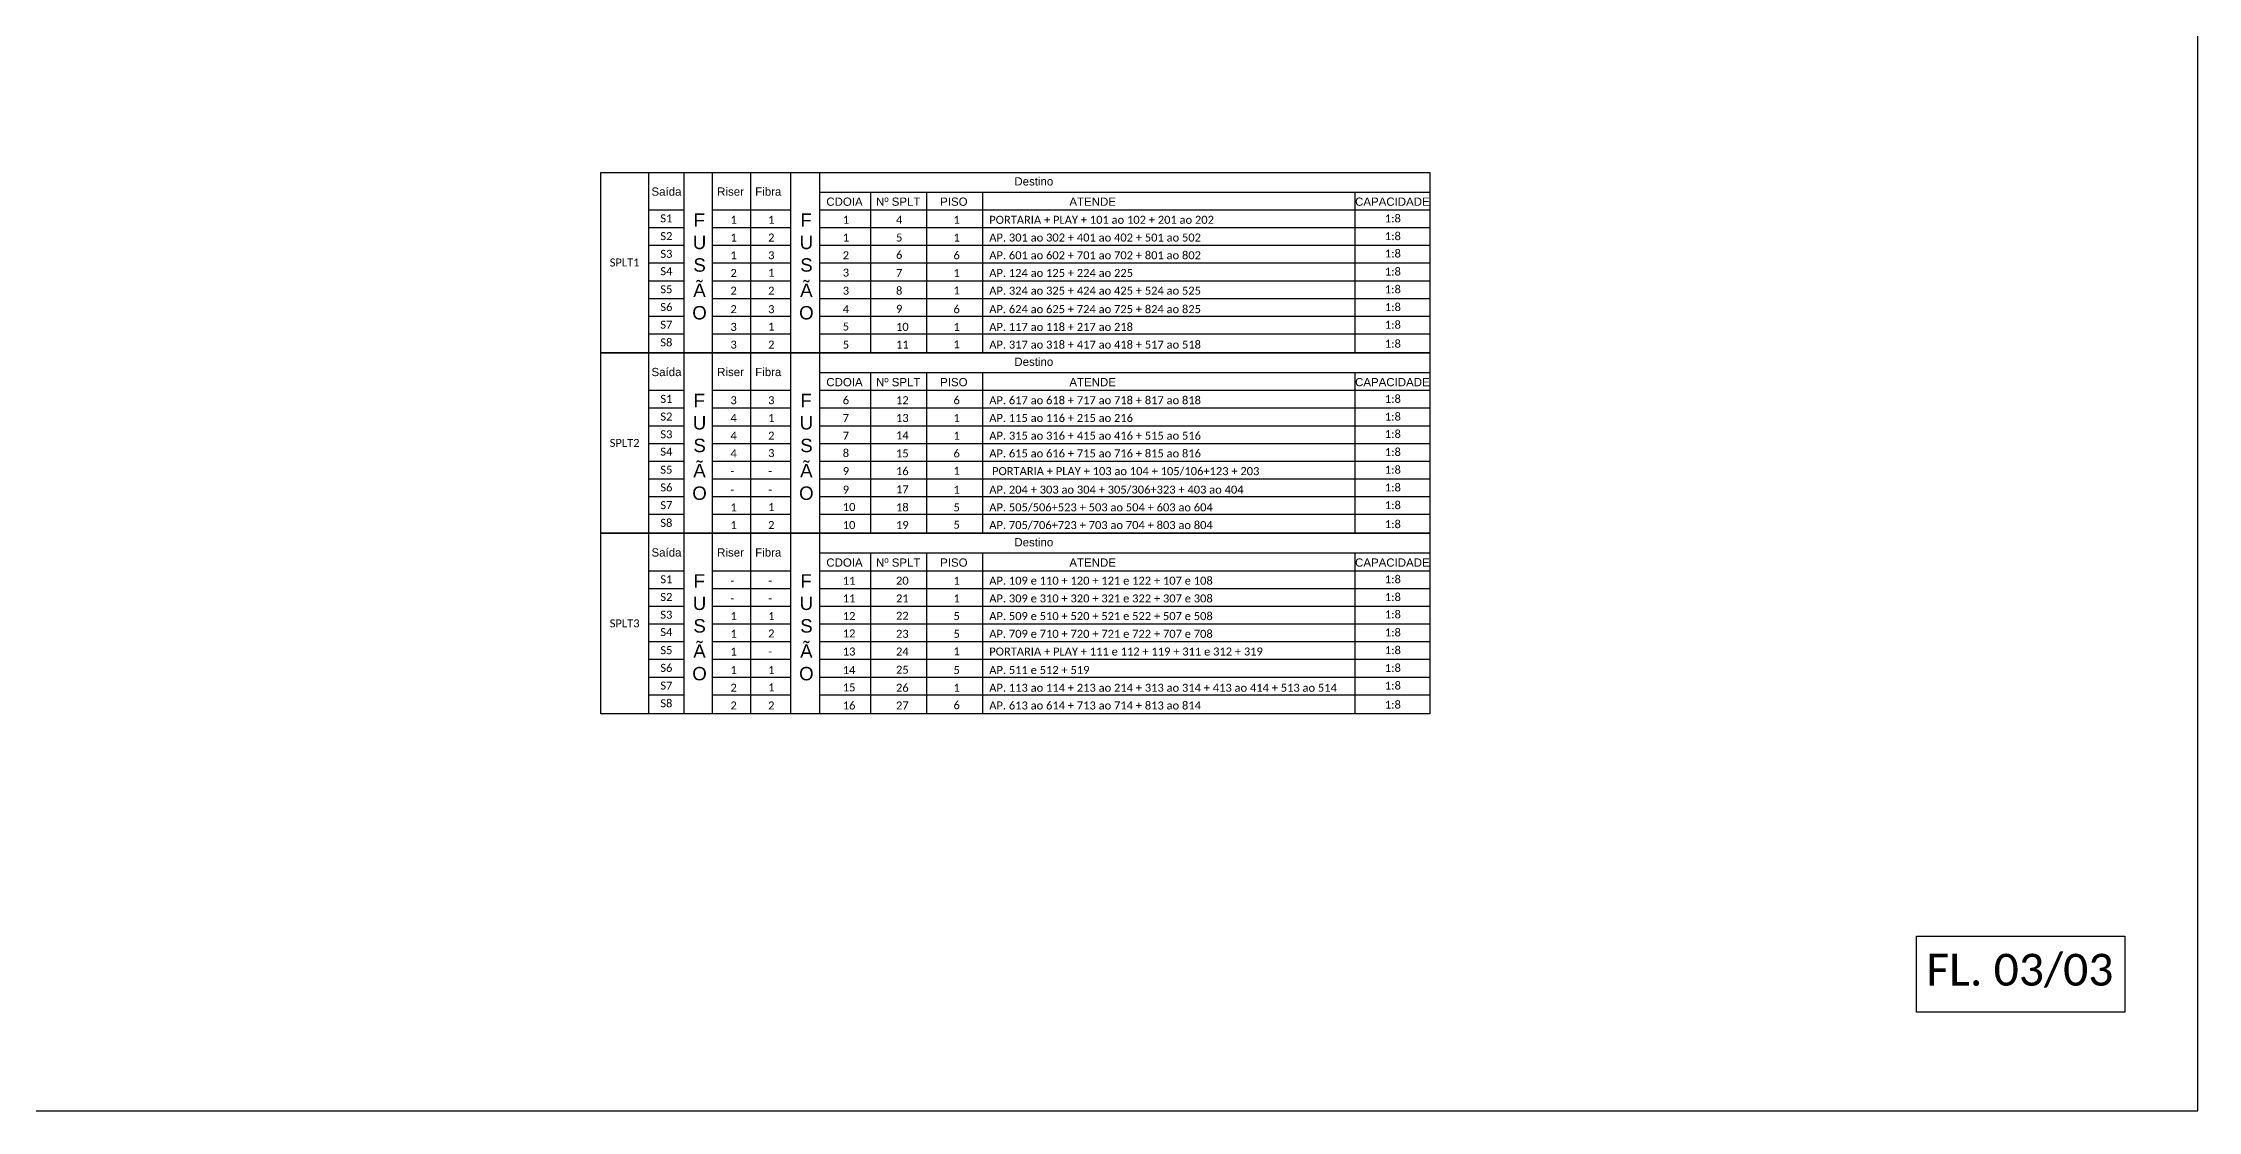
# Model space of a CAD drawing. Extents: x -89 to 749, y -559 to 1299.
# Drawn here: x 266.5 to 749.2, y -558.7 to -319.5 of the extents above; entities that cross this region are included whole.
import ezdxf
from ezdxf.enums import TextEntityAlignment as Align

# ---------------------------------------------------------------- set-up
doc = ezdxf.new("R2010")
doc.units = 0
doc.styles.add('ARIAL', font='arial.ttf')
doc.styles.add('WMF-Calibri0', font='CALIBRI.TTF')

msp = doc.modelspace()

# ---------------------------------------------------------------- linework, layer by layer
at = {"color": 7}
for p, q in [((391.49, -348.49), (577.18, -348.49)), ((391.49, -388.9), (391.49, -348.49)), ((402.15, -348.49), (402.15, -388.9)), ((410.03, -348.49), (410.03, -388.9)), ((416.5, -388.9), (416.5, -348.49)), ((424.96, -348.49), (424.96, -388.9)), ((433.97, -348.49), (433.97, -388.9)), ((440.45, -348.49), (440.45, -388.9)), ((577.18, -348.49), (577.18, -388.9)), ((402.15, -356.87), (410.03, -356.87)), ((416.5, -356.87), (433.97, -356.87)), ((440.45, -352.9), (577.18, -352.9)), ((440.45, -356.87), (577.18, -356.87)), ((451.85, -352.9), (451.85, -388.9)), ((464.43, -352.9), (464.43, -388.9)), ((476.97, -352.9), (476.97, -388.9)), ((560.39, -352.9), (560.39, -388.9)), ((402.15, -360.84), (410.03, -360.84)), ((416.5, -360.84), (433.97, -360.84)), ((440.45, -360.84), (577.18, -360.84)), ((402.15, -364.8), (410.03, -364.8)), ((416.5, -364.8), (433.97, -364.8)), ((440.45, -364.8), (577.18, -364.8)), ((402.15, -368.77), (410.03, -368.77)), ((416.5, -368.77), (433.97, -368.77)), ((440.45, -368.77), (577.18, -368.77)), ((402.15, -372.74), (410.03, -372.74)), ((416.5, -372.74), (433.97, -372.74)), ((440.45, -372.74), (577.18, -372.74)), ((402.15, -376.71), (410.03, -376.71)), ((402.15, -380.68), (410.03, -380.68)), ((416.5, -376.71), (433.97, -376.71)), ((416.5, -380.68), (433.97, -380.68)), ((440.45, -376.71), (577.18, -376.71)), ((440.45, -380.68), (577.18, -380.68)), ((402.15, -384.65), (410.03, -384.65)), ((416.5, -384.65), (433.97, -384.65)), ((440.45, -384.65), (577.18, -384.65)), ((577.18, -388.9), (391.49, -388.9)), ((391.49, -388.9), (577.18, -388.9)), ((391.49, -429.32), (391.49, -388.9)), ((402.15, -388.9), (402.15, -429.32)), ((410.03, -388.9), (410.03, -429.32)), ((416.5, -429.32), (416.5, -388.9)), ((424.96, -388.9), (424.96, -429.32)), ((433.97, -388.9), (433.97, -429.32)), ((440.45, -388.9), (440.45, -429.32)), ((577.18, -388.9), (577.18, -429.32)), ((440.45, -393.31), (577.18, -393.31)), ((451.85, -393.31), (451.85, -429.32)), ((464.43, -393.31), (464.43, -429.32)), ((476.97, -393.31), (476.97, -429.32)), ((560.39, -393.31), (560.39, -429.32)), ((402.15, -397.28), (410.03, -397.28)), ((416.5, -397.28), (433.97, -397.28)), ((440.45, -397.28), (577.18, -397.28)), ((402.15, -401.25), (410.03, -401.25)), ((402.15, -405.22), (410.03, -405.22)), ((416.5, -401.25), (433.97, -401.25)), ((416.5, -405.22), (433.97, -405.22)), ((440.45, -401.25), (577.18, -401.25)), ((440.45, -405.22), (577.18, -405.22)), ((402.15, -409.19), (410.03, -409.19)), ((416.5, -409.19), (433.97, -409.19)), ((440.45, -409.19), (577.18, -409.19)), ((402.15, -413.15), (410.03, -413.15)), ((416.5, -413.15), (433.97, -413.15)), ((440.45, -413.15), (577.18, -413.15)), ((402.15, -417.12), (410.03, -417.12)), ((416.5, -417.12), (433.97, -417.12)), ((440.45, -417.12), (577.18, -417.12)), ((402.15, -421.09), (410.03, -421.09)), ((416.5, -421.09), (433.97, -421.09)), ((440.45, -421.09), (577.18, -421.09)), ((577.18, -429.32), (391.49, -429.32)), ((391.49, -429.32), (577.18, -429.32)), ((391.49, -469.73), (391.49, -429.32)), ((402.15, -425.06), (410.03, -425.06)), ((402.15, -429.32), (402.15, -469.73)), ((410.03, -429.32), (410.03, -469.73)), ((416.5, -425.06), (433.97, -425.06)), ((416.5, -469.73), (416.5, -429.32)), ((424.96, -429.32), (424.96, -469.73)), ((433.97, -429.32), (433.97, -469.73)), ((440.45, -425.06), (577.18, -425.06)), ((440.45, -429.32), (440.45, -469.73)), ((577.18, -429.32), (577.18, -469.73)), ((440.45, -433.73), (577.18, -433.73)), ((451.85, -433.73), (451.85, -469.73)), ((464.43, -433.73), (464.43, -469.73)), ((476.97, -433.73), (476.97, -469.73)), ((560.39, -433.73), (560.39, -469.73)), ((402.15, -437.7), (410.03, -437.7)), ((416.5, -437.7), (433.97, -437.7)), ((440.45, -437.7), (577.18, -437.7)), ((402.15, -441.66), (410.03, -441.66)), ((416.5, -441.66), (433.97, -441.66)), ((440.45, -441.66), (577.18, -441.66)), ((402.15, -445.63), (410.03, -445.63)), ((416.5, -445.63), (433.97, -445.63)), ((440.45, -445.63), (577.18, -445.63)), ((402.15, -449.6), (410.03, -449.6)), ((402.15, -453.57), (410.03, -453.57)), ((416.5, -449.6), (433.97, -449.6)), ((416.5, -453.57), (433.97, -453.57)), ((440.45, -449.6), (577.18, -449.6)), ((440.45, -453.57), (577.18, -453.57)), ((402.15, -457.54), (410.03, -457.54)), ((416.5, -457.54), (433.97, -457.54)), ((440.45, -457.54), (577.18, -457.54)), ((402.15, -461.51), (410.03, -461.51)), ((416.5, -461.51), (433.97, -461.51)), ((440.45, -461.51), (577.18, -461.51)), ((402.15, -465.47), (410.03, -465.47)), ((416.5, -465.47), (433.97, -465.47)), ((440.45, -465.47), (577.18, -465.47)), ((577.18, -469.73), (391.49, -469.73))]:
    msp.add_line(p, q, dxfattribs=at)
msp.add_lwpolyline([(-89.32, -558.69), (749.25, -558.69), (749.25, 35.31), (-89.32, 35.31), (-89.32, -558.69)])
msp.add_lwpolyline([(686.22, -519.53), (732.87, -519.53), (732.87, -536.57), (686.22, -536.57)], close=True)

# ---------------------------------------------------------------- texts
at = {"color": 7, "style": 'ARIAL'}
for s, p in [('Saída', (406.17, -352.78)), ('Riser', (420.52, -352.78)), ('Fibra', (428.97, -352.78)), ('Destino', (488.46, -350.49)), ('CDOIA', (446.05, -355.04)), ('Nº SPLT', (458.09, -355.04)), ('PISO', (470.55, -355.04)), ('ATENDE', (501.64, -355.04)), ('CAPACIDADE', (568.79, -355.04)), ('Destino', (488.46, -390.9)), ('Saída', (406.17, -393.19)), ('Riser', (420.52, -393.19)), ('Fibra', (428.97, -393.19)), ('CDOIA', (446.05, -395.46)), ('Nº SPLT', (458.09, -395.46)), ('PISO', (470.55, -395.46)), ('ATENDE', (501.64, -395.46)), ('CAPACIDADE', (568.79, -395.46)), ('Saída', (406.17, -433.61)), ('Riser', (420.52, -433.61)), ('Fibra', (428.97, -433.61)), ('Destino', (488.46, -431.32)), ('CDOIA', (446.05, -435.87)), ('Nº SPLT', (458.09, -435.87)), ('PISO', (470.55, -435.87)), ('ATENDE', (501.64, -435.87)), ('CAPACIDADE', (568.79, -435.87))]:
    msp.add_text(s, height=1.84, dxfattribs=at).set_placement(p, align=Align.MIDDLE_CENTER)
at = {"color": 7, "linetype": 'Continuous', "style": 'ARIAL'}
for s, p in [('F', (412.22, -360.67)), ('F', (436.16, -360.67)), ('U', (412.06, -365.67)), ('U', (436, -365.67)), ('S', (412.19, -370.72)), ('S', (436.13, -370.72)), ('Ã', (412.17, -376.37)), ('Ã', (436.11, -376.37)), ('O', (411.94, -381.42)), ('O', (435.88, -381.42)), ('F', (412.22, -401.08)), ('F', (436.16, -401.08)), ('U', (412.06, -406.08)), ('U', (436, -406.08)), ('S', (412.19, -411.14)), ('S', (436.13, -411.14)), ('Ã', (412.17, -416.78)), ('Ã', (436.11, -416.78)), ('O', (411.94, -421.83)), ('O', (435.88, -421.83)), ('F', (412.22, -441.5)), ('F', (436.16, -441.5)), ('U', (412.06, -446.5)), ('U', (436, -446.5)), ('S', (412.19, -451.55)), ('S', (436.13, -451.55)), ('Ã', (412.17, -457.2)), ('Ã', (436.11, -457.2)), ('O', (411.94, -462.25)), ('O', (435.88, -462.25))]:
    msp.add_text(s, height=3, dxfattribs=at).set_placement(p)
at = {"color": 5, "style": 'WMF-Calibri0'}
for s, p in [('1', (420.5, -360)), ('1', (428.95, -360)), ('1', (420.5, -363.97)), ('1', (420.5, -367.94)), ('2', (428.95, -363.97)), ('3', (428.95, -367.94)), ('1', (420.5, -424.4)), ('1', (428.95, -424.32)), ('1', (420.5, -428.37)), ('2', (428.95, -428.37)), ('1', (420.5, -448.76)), ('1', (428.95, -448.76)), ('1', (420.5, -452.73)), ('2', (428.95, -452.65))]:
    msp.add_text(s, height=1.79, dxfattribs=at).set_placement(p)
at = {"color": 7, "style": 'WMF-Calibri0'}
for s, height, p in [('1', 1.79, (445.66, -360)), ('4', 1.79, (457.59, -360)), ('1', 1.79, (470.47, -360)), ('PORTARIA + PLAY + 101 ao 102 + 201 ao 202 ', 1.7927, (478.48, -360)), ('2', 1.79, (445.66, -367.94)), ('1', 1.79, (445.66, -363.97)), ('5', 1.79, (457.59, -363.97)), ('6', 1.79, (457.59, -367.86)), ('6', 1.79, (470.47, -367.94)), ('1', 1.79, (470.47, -363.97)), ('AP. 301 ao 302 + 401 ao 402 + 501 ao 502', 1.7927, (478.48, -363.97)), ('AP. 601 ao 602 + 701 ao 702 + 801 ao 802', 1.7927, (478.48, -367.94)), ('3', 1.79, (445.66, -371.83)), ('7', 1.79, (457.59, -371.9)), ('1', 1.79, (470.47, -371.9)), ('AP. 124 ao 125 + 224 ao 225 ', 1.7927, (478.48, -371.9)), ('3', 1.79, (445.66, -375.87)), ('8', 1.79, (457.59, -375.87)), ('1', 1.79, (470.47, -375.79)), ('AP. 324 ao 325 + 424 ao 425 + 524 ao 525', 1.7927, (478.48, -375.87)), ('4', 1.79, (445.66, -380.01)), ('9', 1.79, (457.59, -379.94)), ('6', 1.79, (470.47, -380.01)), ('AP. 624 ao 625 + 724 ao 725 + 824 ao 825', 1.7927, (478.48, -380.01)), ('5', 1.79, (445.66, -383.9)), ('5', 1.79, (445.66, -387.95)), ('10', 1.793, (457.59, -383.98)), ('11', 1.793, (457.59, -387.95)), ('1', 1.79, (470.47, -383.98)), ('1', 1.79, (470.47, -387.87)), ('AP. 117 ao 118 + 217 ao 218', 1.7927, (478.48, -383.98)), ('AP. 317 ao 318 + 417 ao 418 + 517 ao 518', 1.7927, (478.48, -387.95)), ('6', 1.79, (445.66, -400.41)), ('12', 1.793, (457.59, -400.41)), ('6', 1.79, (470.47, -400.41)), ('AP. 617 ao 618 + 717 ao 718 + 817 ao 818', 1.7927, (478.48, -400.41)), ('7', 1.79, (445.66, -404.38)), ('13', 1.793, (457.59, -404.38)), ('1', 1.79, (470.47, -404.38)), ('AP. 115 ao 116 + 215 ao 216 ', 1.7927, (478.48, -404.38)), ('7', 1.79, (445.66, -408.35)), ('14', 1.793, (457.59, -408.27)), ('1', 1.79, (470.47, -408.35)), ('AP. 315 ao 316 + 415 ao 416 + 515 ao 516', 1.7927, (478.48, -408.35)), ('8', 1.79, (445.66, -412.24)), ('9', 1.79, (445.66, -416.29)), ('15', 1.793, (457.59, -412.32)), ('16', 1.793, (457.59, -416.29)), ('6', 1.79, (470.47, -412.32)), ('1', 1.79, (470.47, -416.21)), ('AP. 615 ao 616 + 715 ao 716 + 815 ao 816 ', 1.7927, (478.48, -412.32)), (' PORTARIA + PLAY + 103 ao 104 + 105/106+123 + 203', 1.7927, (478.48, -416.29)), ('-', 1.79, (420.5, -416.29)), ('-', 1.79, (420.5, -420.43)), ('-', 1.79, (428.95, -416.29)), ('-', 1.79, (428.95, -420.43)), ('9', 1.79, (445.66, -420.43)), ('17', 1.793, (457.59, -420.35)), ('1', 1.79, (470.47, -420.43)), ('AP. 204 + 303 ao 304 + 305/306+323 + 403 ao 404', 1.7927, (478.48, -420.43)), ('10', 1.793, (445.66, -424.32)), ('18', 1.793, (457.59, -424.4)), ('5', 1.79, (470.47, -424.4)), ('AP. 505/506+523 + 503 ao 504 + 603 ao 604 ', 1.7927, (478.48, -424.4)), ('10', 1.793, (445.66, -428.37)), ('19', 1.793, (457.59, -428.37)), ('5', 1.79, (470.47, -428.29)), ('AP. 705/706+723 + 703 ao 704 + 803 ao 804', 1.7927, (478.48, -428.37)), ('11', 1.793, (445.66, -440.83)), ('20', 1.793, (457.59, -440.83)), ('1', 1.79, (470.47, -440.83)), ('AP. 109 e 110 + 120 + 121 e 122 + 107 e 108', 1.7927, (478.48, -440.83)), ('-', 1.79, (420.5, -440.83)), ('-', 1.79, (420.5, -444.8)), ('-', 1.79, (428.95, -440.83)), ('-', 1.79, (428.95, -444.8)), ('11', 1.793, (445.66, -444.8)), ('21', 1.793, (457.59, -444.8)), ('1', 1.79, (470.47, -444.8)), ('AP. 309 e 310 + 320 + 321 e 322 + 307 e 308 ', 1.7927, (478.48, -444.8)), ('12', 1.793, (445.66, -448.76)), ('22', 1.793, (457.59, -448.69)), ('5', 1.79, (470.47, -448.76)), ('AP. 509 e 510 + 520 + 521 e 522 + 507 e 508 ', 1.7927, (478.48, -448.76)), ('12', 1.793, (445.66, -452.65)), ('23', 1.793, (457.59, -452.73)), ('5', 1.79, (470.47, -452.73)), ('AP. 709 e 710 + 720 + 721 e 722 + 707 e 708', 1.7927, (478.48, -452.73)), ('1', 1.79, (420.5, -456.7)), ('-', 1.79, (428.95, -456.7)), ('13', 1.793, (445.66, -456.7)), ('24', 1.793, (457.59, -456.7)), ('1', 1.79, (470.47, -456.62)), ('PORTARIA + PLAY + 111 e 112 + 119 + 311 e 312 + 319', 1.7927, (478.48, -456.7)), ('1', 1.79, (420.5, -460.84)), ('1', 1.79, (428.95, -460.84)), ('14', 1.793, (445.66, -460.84)), ('15', 1.793, (445.66, -464.73)), ('25', 1.793, (457.59, -460.77)), ('26', 1.793, (457.59, -464.81)), ('5', 1.79, (470.47, -460.84)), ('1', 1.79, (470.47, -464.81)), ('AP. 511 e 512 + 519', 1.7927, (478.48, -460.84)), ('AP. 113 ao 114 + 213 ao 214 + 313 ao 314 + 413 ao 414 + 513 ao 514', 1.7927, (478.48, -464.81)), ('16', 1.793, (445.66, -468.78)), ('27', 1.793, (457.59, -468.78)), ('6', 1.79, (470.47, -468.7)), ('AP. 613 ao 614 + 713 ao 714 + 813 ao 814', 1.7927, (478.48, -468.78))]:
    msp.add_text(s, height=height, dxfattribs=at).set_placement(p)
at = {"color": 6, "style": 'WMF-Calibri0'}
for s, p in [('2', (420.5, -371.9)), ('1', (428.95, -371.83)), ('2', (420.5, -375.87)), ('2', (428.95, -375.87)), ('2', (420.5, -380.01)), ('3', (428.95, -380.01)), ('2', (420.5, -464.81)), ('1', (428.95, -464.73)), ('2', (420.5, -468.78)), ('2', (428.95, -468.78))]:
    msp.add_text(s, height=1.79, dxfattribs=at).set_placement(p)
at = {"color": 30, "style": 'WMF-Calibri0'}
for s, p in [('3', (420.5, -383.98)), ('3', (420.5, -387.95)), ('2', (428.95, -387.95)), ('1', (428.95, -383.9)), ('3', (420.5, -400.41)), ('3', (428.95, -400.41))]:
    msp.add_text(s, height=1.79, dxfattribs=at).set_placement(p)
at = {"color": 10, "style": 'WMF-Calibri0'}
for s, p in [('4', (420.5, -404.38)), ('1', (428.95, -404.38)), ('4', (420.5, -408.35)), ('2', (428.95, -408.35)), ('4', (420.5, -412.32)), ('3', (428.95, -412.24))]:
    msp.add_text(s, height=1.79, dxfattribs=at).set_placement(p)
at = {"color": 1, "style": 'WMF-Calibri0'}
msp.add_text('FL. 03/03', height=7.131, dxfattribs=at).set_placement((688.4, -530.64))
at = {"color": 7, "lineweight": 0, "style": 'WMF-Calibri0', "flags": 8}
for tag, p, s in [('S1', (404.79, -359.68), 'S1'), ('S2', (404.79, -363.65), 'S2'), ('1:8', (567.11, -359.68), '1:8'), ('1:8', (567.11, -363.65), '1:8'), ('S3', (404.79, -367.62), 'S3'), ('1:8', (567.11, -367.54), '1:8'), ('SPLT1', (393.45, -369.56), 'XX'), ('S4', (404.79, -371.51), 'S4'), ('1:8', (567.11, -371.59), '1:8'), ('S5', (404.79, -375.56), 'S5'), ('1:8', (567.11, -375.56), '1:8'), ('S6', (404.79, -379.53), 'S6'), ('1:8', (567.11, -379.53), '1:8'), ('S7', (404.79, -383.49), 'S7'), ('S8', (404.79, -387.46), 'S8'), ('1:8', (567.11, -383.49), '1:8'), ('1:8', (567.11, -387.75), '1:8'), ('S1', (404.79, -400.1), 'S1'), ('1:8', (567.11, -400.1), '1:8'), ('S2', (404.79, -404.07), 'S2'), ('1:8', (567.11, -404.07), '1:8'), ('SPLT2', (393.45, -409.97), 'XX'), ('S3', (404.79, -408.04), 'S3'), ('S4', (404.79, -411.93), 'S4'), ('1:8', (567.11, -407.96), '1:8'), ('1:8', (567.11, -412), '1:8'), ('S5', (404.79, -415.97), 'S5'), ('1:8', (567.11, -415.97), '1:8'), ('S6', (404.79, -419.94), 'S6'), ('1:8', (567.11, -419.94), '1:8'), ('S7', (404.79, -423.91), 'S7'), ('1:8', (567.11, -423.91), '1:8'), ('S8', (404.79, -427.88), 'S8'), ('1:8', (567.11, -428.16), '1:8'), ('S1', (404.79, -440.51), 'S1'), ('1:8', (567.11, -440.51), '1:8'), ('S2', (404.79, -444.48), 'S2'), ('1:8', (567.11, -444.48), '1:8'), ('SPLT3', (393.45, -450.39), 'XX'), ('S3', (404.79, -448.45), 'S3'), ('1:8', (567.11, -448.37), '1:8'), ('S4', (404.79, -452.34), 'S4'), ('1:8', (567.11, -452.42), '1:8'), ('S5', (404.79, -456.39), 'S5'), ('S6', (404.79, -460.36), 'S6'), ('1:8', (567.11, -456.39), '1:8'), ('1:8', (567.11, -460.36), '1:8'), ('S7', (404.79, -464.32), 'S7'), ('1:8', (567.11, -464.32), '1:8'), ('S8', (404.79, -468.29), 'S8'), ('1:8', (567.11, -468.58), '1:8')]:
    msp.add_attdef(tag, p, s, height=1.793, dxfattribs=at)

doc.saveas('drawing.dxf')
